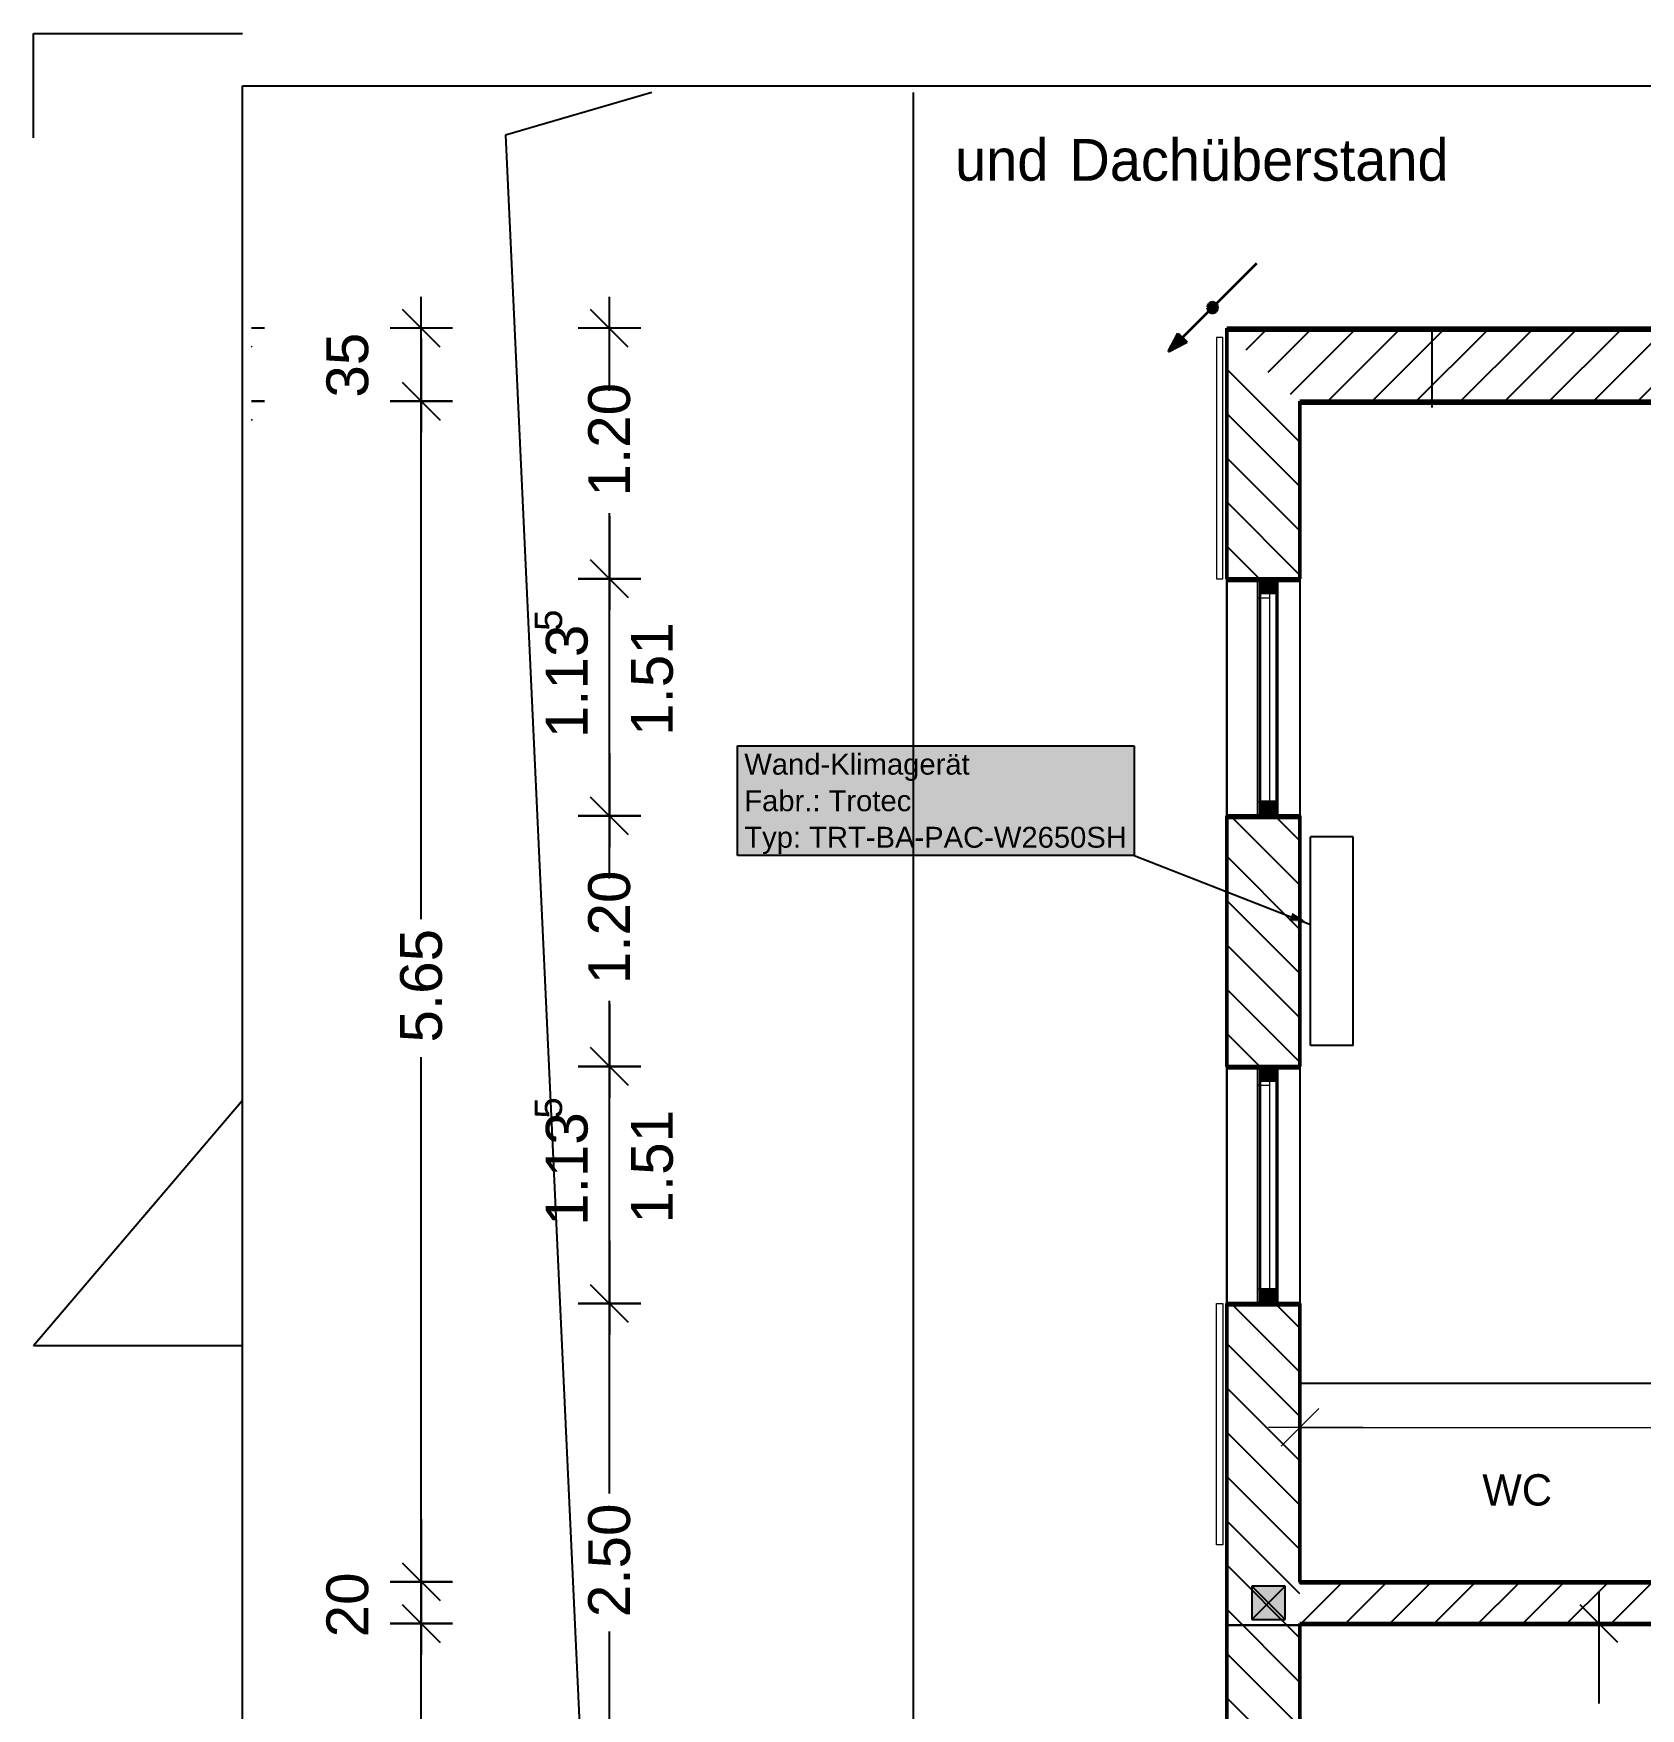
# Model space of a CAD drawing. Extents: x 0 to 756, y -25 to 420.
# Drawn here: x 0 to 153.9, y 259.6 to 420 of the extents above; entities that cross this region are included whole.
import ezdxf
from ezdxf.lldxf.tags import DXFTag

# ---------------------------------------------------------------- set-up
doc = ezdxf.new("R2010")
doc.units = 0
doc.layers.get('0').update_dxf_attribs({"lineweight": 25})
doc.layers.get('DEFPOINTS').update_dxf_attribs({"lineweight": 25})
for name, color, linetype, lineweight in [('A_Aussenwand', 7, 'Continuous', 25), ('A_Fenster', 7, 'Continuous', 25), ('A_Innenwand', 7, 'Continuous', 25), ('Allgemein01', 7, 'Continuous', 13), ('Allgemein03', 7, 'Continuous', 25), ('Fenster', 7, 'Continuous', 13), ('Fensterbank', 7, 'Continuous', 13), ('Fensterbrüstung', 7, 'Continuous', 13), ('H_Heizung', 7, 'Continuous', 25), ('Pfosten_ Stützen', 7, 'Continuous', 13), ('Standard', 7, 'Continuous', 25), ('Stütze Holz', 7, 'Continuous', 13), ('Verschattung', 7, 'Continuous', 13), ('Wand Holz nicht tragend', 7, 'Continuous', 13), ('Wand Holz tragend', 7, 'Continuous', 13), ('X_Planrahmen', 7, 'Continuous', 25)]:
    doc.layers.add(name, color=color, linetype=linetype, lineweight=lineweight)
for name, color, linetype, lineweight, true_color in [('A_Geschossdecke', 7, 'Continuous', 25, 0x008080), ('Raum', 250, 'Continuous', 13, 0x333333), ('S_Regenwasser', 7, 'Continuous', 35, 0x0080ff)]:
    doc.layers.add(name, color=color, linetype=linetype, lineweight=lineweight, true_color=true_color)
doc.styles.get("Standard").update_dxf_attribs({"font": 'arial.ttf'})
tags = doc.linetypes.add('fein_strichliert', pattern=[4, 1, -2, 1]).pattern_tags.tags
tags[8:9] = [DXFTag(74, 4), DXFTag(75, 0), DXFTag(340, '0'), DXFTag(46, 0.0), DXFTag(50, 0.0), DXFTag(44, 0.0), DXFTag(45, 0.0)]
tags[6:7] = [DXFTag(74, 4), DXFTag(75, 0), DXFTag(340, '0'), DXFTag(46, 0.0), DXFTag(50, 0.0), DXFTag(44, 0.0), DXFTag(45, 0.0)]
tags[4:5] = [DXFTag(74, 4), DXFTag(75, 0), DXFTag(340, '0'), DXFTag(46, 0.0), DXFTag(50, 0.0), DXFTag(44, 0.0), DXFTag(45, 0.0)]
tags = doc.linetypes.add('PUNKT2_S9', pattern=[0.1, 0, -0.1]).pattern_tags.tags
tags[6:7] = [DXFTag(74, 4), DXFTag(75, 0), DXFTag(340, '0'), DXFTag(46, 1.0), DXFTag(50, 0.0), DXFTag(44, 0.0), DXFTag(45, 0.0)]
tags[4:5] = [DXFTag(74, 4), DXFTag(75, 0), DXFTag(340, '0'), DXFTag(46, 1.0), DXFTag(50, 0.0), DXFTag(44, 0.0), DXFTag(45, 0.0)]
tags = doc.linetypes.add('VERDECKT2_S2', pattern=[0.27, 0.2, -0.07]).pattern_tags.tags
tags[6:7] = [DXFTag(74, 4), DXFTag(75, 0), DXFTag(340, '0'), DXFTag(46, 1.0), DXFTag(50, 0.0), DXFTag(44, 0.0), DXFTag(45, 0.0)]
tags[4:5] = [DXFTag(74, 4), DXFTag(75, 0), DXFTag(340, '0'), DXFTag(46, 1.0), DXFTag(50, 0.0), DXFTag(44, 0.0), DXFTag(45, 0.0)]

# ---------------------------------------------------------------- blocks, each defined once
blk = doc.blocks.new('Blockreferenz-A01I5XETIE', base_point=(0, -25))
at = {"layer": 'X_Planrahmen', "color": 0, "linetype": 'ByBlock', "lineweight": -2, "ltscale": 0.25}
for p, q in [((0, 420), (20, 420)), ((0, 410), (0, 420)), ((20, 415), (589, 415)), ((20, 5), (20, 415)), ((20, 317.8), (0, 294.3)), ((20, 294.3), (0, 294.3))]:
    blk.add_line(p, q, dxfattribs=at)
blk = doc.blocks.new('Referenz-A01I5XF3IE')
at = {"layer": 'Allgemein01', "color": 0, "linetype": 'VERDECKT2_S2', "lineweight": -2, "ltscale": 0.25}
for p, q in [((59.21, 414.36), (45.19, 410.25)), ((84.26, 5.7), (84.26, 414.36)), ((133.92, 391.77), (133.92, 384.17))]:
    blk.add_line(p, q, dxfattribs=at)
at = {"layer": 'Allgemein03', "color": 0, "lineweight": -2}
blk.add_line((121.28, 290.71), (201.97, 290.71), dxfattribs=at)
at = {"layer": 'DEFPOINTS', "color": 0, "linetype": 'Continuous', "lineweight": -2, "ltscale": 0.25}
for p, q in [((114.28, 391.77), (114.28, 391.77)), ((114.28, 391.77), (114.28, 391.77)), ((114.28, 391.77), (114.28, 391.77)), ((114.28, 391.77), (114.28, 391.77)), ((114.28, 391.77), (114.28, 391.77)), ((114.28, 391.77), (114.28, 391.77)), ((114.28, 391.77), (114.28, 391.77)), ((114.28, 391.77), (114.28, 391.77)), ((37.14, 384.77), (37.14, 384.77)), ((121.28, 384.77), (121.28, 384.77)), ((121.28, 384.77), (121.28, 384.77)), ((121.28, 384.77), (121.28, 384.77)), ((121.28, 384.77), (121.28, 384.77)), ((121.28, 384.77), (121.28, 384.77)), ((121.28, 384.77), (121.28, 384.77)), ((121.28, 384.77), (121.28, 384.77)), ((121.28, 384.77), (121.28, 384.77)), ((55.15, 367.77), (55.15, 367.77)), ((114.28, 367.77), (114.28, 367.77)), ((114.28, 367.77), (114.28, 367.77)), ((55.15, 345.06), (55.15, 345.06)), ((114.28, 345.06), (114.28, 345.06)), ((114.28, 345.06), (114.28, 345.06)), ((55.15, 321.06), (55.15, 321.06)), ((114.28, 321.06), (114.28, 321.06)), ((114.28, 321.06), (114.28, 321.06)), ((55.15, 298.35), (55.15, 298.35)), ((114.28, 298.35), (114.28, 298.35)), ((114.28, 298.35), (114.28, 298.35)), ((37.14, 271.69), (37.14, 271.69)), ((121.28, 271.69), (121.28, 271.69)), ((121.28, 271.69), (121.28, 271.69)), ((37.14, 267.69), (37.14, 267.69)), ((121.28, 267.69), (121.28, 267.69)), ((121.28, 267.69), (121.28, 267.69)), ((121.28, 267.69), (121.28, 267.69)), ((121.28, 267.69), (121.28, 267.69))]:
    blk.add_line(p, q, dxfattribs=at)
at = {"layer": 'DEFPOINTS', "color": 0, "linetype": 'Continuous', "lineweight": 18, "ltscale": 0.18}
for p, q in [((121.28, 286.48), (121.28, 286.48)), ((121.28, 271.69), (121.28, 271.69))]:
    blk.add_line(p, q, dxfattribs=at)
at = {"layer": 'Fenster', "color": 0, "linetype": 'Continuous', "ltscale": 0.13}
for p, q in [((119.18, 367.77), (117.34, 367.77)), ((117.34, 367.77), (117.34, 366.37)), ((119.18, 366.37), (119.18, 367.77)), ((117.34, 366.37), (119.18, 366.37)), ((119.18, 366.37), (117.34, 366.37)), ((117.34, 366.37), (117.34, 346.46)), ((119.18, 346.46), (119.18, 366.37)), ((119.18, 346.46), (117.34, 346.46)), ((117.34, 346.46), (117.34, 345.06)), ((117.34, 346.46), (119.18, 346.46)), ((117.34, 345.06), (119.18, 345.06)), ((119.18, 345.06), (119.18, 346.46)), ((119.18, 321.06), (117.34, 321.06)), ((117.34, 321.06), (117.34, 319.66)), ((119.18, 319.66), (119.18, 321.06)), ((117.34, 319.66), (119.18, 319.66)), ((119.18, 319.66), (117.34, 319.66)), ((117.34, 319.66), (117.34, 299.75)), ((119.18, 299.75), (119.18, 319.66)), ((119.18, 299.75), (117.34, 299.75)), ((117.34, 299.75), (117.34, 298.35)), ((117.34, 299.75), (119.18, 299.75)), ((119.18, 298.35), (119.18, 299.75)), ((117.34, 298.35), (119.18, 298.35))]:
    blk.add_line(p, q, dxfattribs=at)
for points in [[(117.34, 366.37), (119.18, 366.37), (119.18, 367.77)], [(117.34, 366.37), (119.18, 367.77), (117.34, 367.77)], [(117.34, 345.06), (119.18, 345.06), (119.18, 346.46)], [(117.34, 345.06), (119.18, 346.46), (117.34, 346.46)], [(117.34, 319.66), (119.18, 319.66), (119.18, 321.06)], [(117.34, 319.66), (119.18, 321.06), (117.34, 321.06)], [(117.34, 298.35), (119.18, 298.35), (119.18, 299.75)], [(117.34, 298.35), (119.18, 299.75), (117.34, 299.75)]]:
    blk.add_solid(points, dxfattribs=at)
at = {"layer": 'Fensterbank', "color": 0, "lineweight": 18}
for p, q in [((114.28, 367.77), (114.28, 345.06)), ((114.28, 367.77), (114.28, 345.06)), ((114.28, 321.06), (114.28, 298.35)), ((114.28, 321.06), (114.28, 298.35))]:
    blk.add_line(p, q, dxfattribs=at)
at = {"layer": 'Fensterbrüstung', "color": 0, "linetype": 'Continuous', "ltscale": 0.13}
for p, q in [((114.28, 367.77), (114.28, 345.06)), ((121.28, 345.06), (121.28, 367.77)), ((114.28, 321.06), (114.28, 298.35)), ((121.28, 298.35), (121.28, 321.06))]:
    blk.add_line(p, q, dxfattribs=at)
at = {"layer": 'Raum', "color": 0, "lineweight": -2}
for p, q in [((252.33, 384.77), (121.28, 384.77)), ((121.28, 384.77), (121.28, 290.71)), ((121.28, 290.71), (121.28, 271.69)), ((121.28, 271.69), (201.97, 271.69)), ((214.79, 267.69), (121.28, 267.69)), ((121.28, 267.69), (121.28, 38.48))]:
    blk.add_line(p, q, dxfattribs=at)
at = {"layer": 'Standard', "color": 0, "linetype": 'VERDECKT2_S2', "lineweight": -2, "ltscale": 0.25}
blk.add_line((45.19, 410.25), (58.86, 116.42), dxfattribs=at)
at = {"layer": 'Standard', "color": 0, "lineweight": -2}
for p, q in [((37.14, 385.77), (37.14, 394.77)), ((55.15, 385.77), (55.15, 394.77)), ((38.94, 389.97), (35.34, 393.57)), ((56.95, 389.97), (53.35, 393.57)), ((22.13, 391.77), (20.88, 391.77)), ((40.14, 391.77), (34.14, 391.77)), ((37.14, 384.77), (37.14, 391.77)), ((58.15, 391.77), (52.15, 391.77)), ((55.15, 387.26), (55.15, 391.77)), ((20.93, 389.97), (20.88, 390.02)), ((37.14, 390.77), (37.14, 381.77)), ((37.14, 378.76), (37.14, 387.77)), ((38.94, 382.97), (35.34, 386.57)), ((35.34, 386.57), (38.94, 382.97)), ((22.13, 384.77), (20.88, 384.77)), ((20.88, 384.77), (22.13, 384.77)), ((40.14, 384.77), (34.14, 384.77)), ((34.14, 384.77), (40.14, 384.77)), ((37.14, 335.17), (37.14, 384.77)), ((20.93, 382.97), (20.88, 383.02)), ((20.88, 383.02), (20.93, 382.97)), ((55.15, 367.77), (55.15, 374.05)), ((55.15, 373.78), (55.15, 364.77)), ((55.15, 361.77), (55.15, 370.77)), ((56.95, 365.97), (53.35, 369.57)), ((53.35, 369.57), (56.95, 365.97)), ((58.15, 367.77), (52.15, 367.77)), ((52.15, 367.77), (58.15, 367.77)), ((55.15, 345.06), (55.15, 367.77)), ((55.15, 351.06), (55.15, 342.06)), ((56.95, 343.26), (53.35, 346.86)), ((53.35, 346.86), (56.95, 343.26)), ((55.15, 339.05), (55.15, 348.06)), ((58.15, 345.06), (52.15, 345.06)), ((52.15, 345.06), (58.15, 345.06)), ((55.15, 340.55), (55.15, 345.06)), ((55.15, 321.06), (55.15, 327.34)), ((55.15, 327.07), (55.15, 318.06)), ((56.95, 319.26), (53.35, 322.87)), ((53.35, 322.87), (56.95, 319.26)), ((55.15, 315.06), (55.15, 324.07)), ((37.14, 271.69), (37.14, 321.96)), ((58.15, 321.06), (52.15, 321.06)), ((52.15, 321.06), (58.15, 321.06)), ((55.15, 298.35), (55.15, 321.06)), ((55.15, 304.35), (55.15, 295.35)), ((56.95, 296.55), (53.35, 300.15)), ((53.35, 300.15), (56.95, 296.55)), ((55.15, 292.35), (55.15, 301.35)), ((58.15, 298.35), (52.15, 298.35)), ((52.15, 298.35), (58.15, 298.35)), ((55.15, 280.15), (55.15, 298.35)), ((37.14, 277.7), (37.14, 268.69)), ((37.14, 265.69), (37.14, 274.69)), ((38.94, 269.89), (35.34, 273.49)), ((35.34, 273.49), (38.94, 269.89)), ((37.14, 273.69), (37.14, 264.69)), ((40.14, 271.69), (34.14, 271.69)), ((34.14, 271.69), (40.14, 271.69)), ((37.14, 267.69), (37.14, 271.69)), ((116.66, 271.29), (119.86, 268.09)), ((119.86, 271.29), (116.66, 268.09)), ((119.86, 268.09), (119.86, 271.29)), ((37.14, 261.69), (37.14, 270.69)), ((149.92, 261.69), (149.92, 270.69)), ((38.94, 265.89), (35.34, 269.49)), ((35.34, 269.49), (38.94, 265.89)), ((151.72, 265.89), (148.12, 269.49)), ((40.14, 267.69), (34.14, 267.69)), ((34.14, 267.69), (40.14, 267.69)), ((37.14, 164.38), (37.14, 267.69)), ((55.15, 248.32), (55.15, 266.94)), ((152.92, 267.69), (146.92, 267.69)), ((149.92, 260.03), (149.92, 267.69))]:
    blk.add_line(p, q, dxfattribs=at)
at = {"layer": 'Standard', "color": 0, "lineweight": 18}
for p, q in [((121.28, 289.48), (121.28, 283.48)), ((123.09, 288.28), (119.48, 284.68)), ((127.29, 286.48), (118.28, 286.48)), ((121.28, 286.48), (162.79, 286.48))]:
    blk.add_line(p, q, dxfattribs=at)
at = {"layer": 'Stütze Holz', "color": 0, "lineweight": -2}
for p, q in [((119.86, 271.29), (116.66, 271.29)), ((116.66, 271.29), (116.66, 268.09)), ((119.86, 268.09), (119.86, 271.29)), ((116.66, 268.09), (119.86, 268.09))]:
    blk.add_line(p, q, dxfattribs=at)
at = {"layer": 'Stütze Holz', "color": 0, "lineweight": 18}
for points in [[(116.66, 268.09), (119.86, 268.09), (116.66, 271.29)], [(119.86, 268.09), (119.86, 271.29), (116.66, 271.29)]]:
    blk.add_solid(points, dxfattribs=at)
at = {"layer": 'Verschattung', "color": 0, "linetype": 'Continuous', "ltscale": 0.13}
for p, q in [((113.28, 390.89), (113.28, 367.77)), ((113.88, 390.89), (113.28, 390.89)), ((113.88, 367.77), (113.88, 390.89)), ((113.28, 367.77), (113.88, 367.77)), ((113.28, 275.23), (113.28, 298.35)), ((113.28, 298.35), (113.88, 298.35)), ((113.88, 298.35), (113.88, 275.23)), ((113.88, 275.23), (113.28, 275.23))]:
    blk.add_line(p, q, dxfattribs=at)
at = {"layer": 'Wand Holz nicht tragend', "color": 0, "lineweight": 50}
for p, q in [((212.34, 271.69), (121.28, 271.69)), ((121.28, 267.69), (212.34, 267.69))]:
    blk.add_line(p, q, dxfattribs=at)
at = {"layer": 'Wand Holz tragend', "color": 0, "lineweight": 50}
for p, q in [((114.28, 391.77), (114.28, 367.77)), ((121.28, 391.77), (114.28, 391.77)), ((157.31, 391.77), (121.28, 391.77)), ((121.28, 367.77), (121.28, 384.77)), ((121.28, 384.77), (157.31, 384.77)), ((117.48, 367.77), (114.28, 367.77)), ((119.04, 367.77), (117.48, 367.77)), ((121.28, 367.77), (119.04, 367.77)), ((114.28, 345.06), (117.48, 345.06)), ((114.28, 345.06), (114.28, 321.06)), ((117.48, 345.06), (119.04, 345.06)), ((119.04, 345.06), (121.28, 345.06)), ((121.28, 321.06), (121.28, 345.06)), ((117.48, 321.06), (114.28, 321.06)), ((119.04, 321.06), (117.48, 321.06)), ((121.28, 321.06), (119.04, 321.06)), ((114.28, 298.35), (117.48, 298.35)), ((114.28, 298.35), (114.28, 248.32)), ((117.48, 298.35), (119.04, 298.35)), ((119.04, 298.35), (121.28, 298.35)), ((121.28, 271.69), (121.28, 298.35)), ((121.28, 248.32), (121.28, 267.69))]:
    blk.add_line(p, q, dxfattribs=at)
at = {"layer": 'Wand Holz tragend', "color": 0, "linetype": 'PUNKT2_S9', "lineweight": -2, "ltscale": 0.25}
for p, q in [((117.48, 367.77), (117.48, 345.06)), ((119.04, 367.77), (117.48, 367.77)), ((119.04, 345.06), (119.04, 367.77)), ((117.48, 345.06), (119.04, 345.06)), ((117.48, 321.06), (117.48, 298.35)), ((119.04, 321.06), (117.48, 321.06)), ((119.04, 298.35), (119.04, 321.06)), ((117.48, 298.35), (119.04, 298.35))]:
    blk.add_line(p, q, dxfattribs=at)
at = {"layer": 'Pfosten_ Stützen', "color": 0, "lineweight": -2, "attachment_point": 1}
for s, insert, char_height in [('{\\fPosterama Text Light;und}', (88.26, 409.9), 4.0027), ('{\\fPosterama Text Light;Dachüberstand}', (99.21, 409.9), 4.0027), ('{\\fPosterama Text Light;WC}', (138.74, 282), 3.002)]:
    blk.add_mtext(s, dxfattribs=dict(at, insert=insert, char_height=char_height))
at = {"layer": 'Standard', "color": 0, "lineweight": -2, "attachment_point": 1, "rotation": 90}
for s, insert, char_height in [('{\\fArial;35}', (28.05, 385.12), 4.0027), ('{\\fArial;1.20}', (53.12, 375.65), 4.0027), ('{\\fArial;5}', (47.98, 362.77), 2.6418), ('{\\fArial;1.13}', (49.06, 352.5), 4.0027), ('{\\fArial;1.51}', (57.22, 352.72), 4.0027), ('{\\fArial;1.20}', (53.12, 328.94), 4.0027), ('{\\fArial;5.65}', (35.11, 323.35), 4.0027), ('{\\fArial;5}', (47.98, 316.06), 2.6418), ('{\\fArial;1.13}', (49.06, 305.79), 4.0027), ('{\\fArial;1.51}', (57.22, 306.01), 4.0027), ('{\\fArial;2.50}', (53.12, 268.31), 4.0027), ('{\\fArial;20}', (28.05, 266.37), 4.0027)]:
    blk.add_mtext(s, dxfattribs=dict(at, insert=insert, char_height=char_height))
blk = doc.blocks.new('Wand-A01I5XF7IE', base_point=(114.28, 384.53))
at = {"color": 0, "linetype": 'ByBlock', "lineweight": -2, "ltscale": 0.25}
for p, q in [((114.28, 391.53), (157.28, 391.53)), ((121.28, 384.53), (157.28, 384.53))]:
    blk.add_line(p, q, dxfattribs=at)
at = {"color": 0, "lineweight": -2}
for p, q in [((116.12, 389.7), (117.95, 391.53)), ((118.24, 387.57), (122.2, 391.53)), ((120.36, 385.45), (126.44, 391.53)), ((123.68, 384.53), (130.68, 391.53)), ((127.93, 384.53), (134.93, 391.53)), ((132.17, 384.53), (139.17, 391.53)), ((136.41, 384.53), (143.41, 391.53)), ((140.65, 384.53), (147.65, 391.53)), ((144.9, 384.53), (151.9, 391.53)), ((149.14, 384.53), (156.14, 391.53)), ((153.38, 384.53), (157.28, 388.43))]:
    blk.add_line(p, q, dxfattribs=at)
blk = doc.blocks.new('Wand-A01I5XFZIE', base_point=(114.28, 31.48))
at = {"color": 0, "linetype": 'ByBlock', "lineweight": -2, "ltscale": 0.25}
for p, q in [((114.28, 367.55), (114.28, 391.53)), ((121.28, 367.55), (121.28, 384.53)), ((114.28, 320.87), (114.28, 344.85)), ((121.28, 320.87), (121.28, 344.85)), ((114.28, 247.32), (114.28, 298.17)), ((121.28, 271.53), (121.28, 298.17)), ((121.28, 247.32), (121.28, 267.53)), ((114.28, 176.49), (114.28, 202.12)), ((121.28, 176.49), (121.28, 202.12)), ((114.28, 31.48), (114.28, 54.56)), ((121.28, 38.48), (121.28, 54.56))]:
    blk.add_line(p, q, dxfattribs=at)
at = {"color": 0, "lineweight": -2}
for p, q in [((121.28, 380.86), (114.28, 387.86)), ((121.28, 376.61), (114.28, 383.61)), ((121.28, 372.37), (114.28, 379.37)), ((121.28, 368.13), (114.28, 375.13)), ((117.62, 367.55), (114.28, 370.89)), ((121.28, 338.43), (114.86, 344.85)), ((121.28, 342.67), (119.1, 344.85)), ((121.28, 334.19), (114.28, 341.19)), ((121.28, 329.95), (114.28, 336.95)), ((121.28, 325.7), (114.28, 332.7)), ((121.28, 321.46), (114.28, 328.46)), ((117.63, 320.87), (114.28, 324.22)), ((121.28, 291.76), (114.87, 298.17)), ((121.28, 296), (119.11, 298.17)), ((121.28, 287.52), (114.28, 294.52)), ((121.28, 283.28), (114.28, 290.28)), ((121.28, 279.03), (114.28, 286.03)), ((121.28, 274.79), (114.28, 281.79)), ((121.28, 270.55), (114.28, 277.55)), ((121.28, 266.31), (114.28, 273.31)), ((121.28, 262.06), (114.28, 269.06)), ((121.28, 257.82), (114.28, 264.82)), ((121.28, 253.58), (114.28, 260.58)), ((121.28, 249.34), (114.28, 256.34)), ((119.05, 247.32), (114.28, 252.09)), ((114.8, 247.32), (114.28, 247.85)), ((121.28, 194.18), (114.28, 201.18)), ((121.28, 198.42), (117.58, 202.12)), ((121.28, 189.94), (114.28, 196.94)), ((121.28, 185.7), (114.28, 192.7)), ((121.28, 181.45), (114.28, 188.45)), ((121.28, 177.21), (114.28, 184.21)), ((117.75, 176.49), (114.28, 179.97)), ((121.28, 49.93), (116.65, 54.56)), ((121.28, 54.17), (120.9, 54.56)), ((121.28, 45.69), (114.28, 52.69)), ((121.28, 41.45), (114.28, 48.45)), ((120.64, 37.84), (114.28, 44.2)), ((118.52, 35.72), (114.28, 39.96)), ((116.4, 33.6), (114.28, 35.72))]:
    blk.add_line(p, q, dxfattribs=at)
blk = doc.blocks.new('Fenster-A01I5XG1IE', base_point=(114.28, 298.17))
at = {"color": 0, "linetype": 'ByBlock', "lineweight": -2, "ltscale": 0.25}
for p, q in [((114.28, 320.87), (114.28, 298.17)), ((114.28, 320.87), (121.28, 320.87)), ((121.28, 320.87), (121.28, 298.17)), ((114.28, 298.17), (121.28, 298.17))]:
    blk.add_line(p, q, dxfattribs=at)
at = {"color": 0, "linetype": 'ByBlock', "lineweight": 18, "ltscale": 0.18}
for p, q in [((117.18, 320.87), (117.18, 298.17)), ((118.38, 320.87), (118.38, 298.17)), ((117.18, 319.27), (118.38, 319.27)), ((117.18, 299.77), (118.38, 299.77))]:
    blk.add_line(p, q, dxfattribs=at)
at = {"color": 0, "linetype": 'fein_strichliert', "lineweight": 18, "ltscale": 0.18}
blk.add_line((117.18, 298.17), (118.38, 298.17), dxfattribs=at)
blk = doc.blocks.new('Fenster-A01I5XGBIE', base_point=(114.28, 344.85))
at = {"color": 0, "linetype": 'ByBlock', "lineweight": -2, "ltscale": 0.25}
for p, q in [((114.28, 367.55), (114.28, 344.85)), ((114.28, 367.55), (121.28, 367.55)), ((121.28, 367.55), (121.28, 344.85)), ((114.28, 344.85), (121.28, 344.85))]:
    blk.add_line(p, q, dxfattribs=at)
at = {"color": 0, "linetype": 'ByBlock', "lineweight": 18, "ltscale": 0.18}
for p, q in [((117.18, 367.55), (117.18, 344.85)), ((118.38, 367.55), (118.38, 344.85)), ((117.18, 365.95), (118.38, 365.95)), ((117.18, 346.45), (118.38, 346.45))]:
    blk.add_line(p, q, dxfattribs=at)
at = {"color": 0, "linetype": 'fein_strichliert', "lineweight": 18, "ltscale": 0.18}
blk.add_line((117.18, 344.85), (118.38, 344.85), dxfattribs=at)
blk = doc.blocks.new('Wand-A01I5XGDIE', base_point=(121.28, 267.53))
at = {"color": 0, "lineweight": -2}
for p, q in [((121.28, 267.58), (125.23, 271.53)), ((125.48, 267.53), (129.48, 271.53)), ((129.72, 267.53), (133.72, 271.53)), ((133.96, 267.53), (137.96, 271.53)), ((138.2, 267.53), (142.2, 271.53)), ((142.45, 267.53), (146.45, 271.53)), ((146.69, 267.53), (150.69, 271.53)), ((150.93, 267.53), (154.93, 271.53)), ((155.17, 267.53), (159.17, 271.53)), ((159.42, 267.53), (163.42, 271.53)), ((163.66, 267.53), (167.66, 271.53)), ((167.9, 267.53), (171.9, 271.53)), ((172.15, 267.53), (176.15, 271.53)), ((176.39, 267.53), (180.39, 271.53)), ((180.63, 267.53), (184.63, 271.53)), ((184.87, 267.53), (188.87, 271.53)), ((189.12, 267.53), (193.12, 271.53)), ((193.36, 267.53), (197.36, 271.53)), ((197.6, 267.53), (201.6, 271.53)), ((201.84, 267.53), (205.84, 271.53)), ((206.09, 267.53), (210.09, 271.53)), ((210.33, 267.53), (214.33, 271.53)), ((214.57, 267.53), (216.28, 269.24))]:
    blk.add_line(p, q, dxfattribs=at)
at = {"color": 0, "linetype": 'ByBlock', "lineweight": -2, "ltscale": 0.25}
for p, q in [((121.28, 271.53), (216.28, 271.53)), ((216.28, 269.09), (216.28, 271.53)), ((121.28, 267.53), (214.72, 267.53))]:
    blk.add_line(p, q, dxfattribs=at)
blk = doc.blocks.new('Geschossdecke-A01I5XOBIE', base_point=(114.28, 232.15))
at = {"color": 0, "linetype": 'ByBlock', "lineweight": -2, "ltscale": 0.25}
for p, q in [((114.28, 391.53), (114.28, 267.53)), ((394.28, 391.53), (114.28, 391.53)), ((280.28, 267.53), (114.28, 267.53))]:
    blk.add_line(p, q, dxfattribs=at)
blk = doc.blocks.new('Geschossdecke-A01I5XODIE', base_point=(114.28, 31.48))
at = {"color": 0, "linetype": 'ByBlock', "lineweight": -2, "ltscale": 0.25}
for q in [(114.28, 31.48), (216.28, 267.53)]:
    blk.add_line((114.28, 267.53), q, dxfattribs=at)
blk = doc.blocks.new('Fallleitung Abwasser-A01I5XPHIE', base_point=(108.67, 389.5))
at = {"color": 0, "lineweight": -2}
for p, q in [((113.27, 394.1), (117.15, 397.99)), ((112.56, 393.39), (108.67, 389.5)), ((112.42, 393.81), (112.41, 393.75)), ((112.41, 393.75), (112.42, 393.68)), ((112.43, 393.88), (112.42, 393.81)), ((112.42, 393.68), (112.43, 393.62)), ((112.45, 393.94), (112.43, 393.88)), ((112.43, 393.62), (112.45, 393.56)), ((112.48, 394), (112.45, 393.94)), ((112.45, 393.56), (112.48, 393.5)), ((112.52, 394.05), (112.48, 394)), ((112.48, 393.5), (112.52, 393.44)), ((112.56, 394.1), (112.52, 394.05)), ((112.52, 393.44), (112.56, 393.39)), ((112.61, 394.14), (112.56, 394.1)), ((112.56, 393.39), (112.61, 393.35)), ((112.66, 394.18), (112.61, 394.14)), ((112.61, 393.35), (112.66, 393.31)), ((112.72, 394.21), (112.66, 394.18)), ((112.66, 393.31), (112.72, 393.28)), ((112.78, 394.23), (112.72, 394.21)), ((112.72, 393.28), (112.78, 393.26)), ((112.85, 394.24), (112.78, 394.23)), ((112.78, 393.26), (112.85, 393.25)), ((112.91, 394.25), (112.85, 394.24)), ((112.85, 393.25), (112.91, 393.25)), ((112.98, 394.24), (112.91, 394.25)), ((112.91, 393.25), (112.98, 393.25)), ((113.04, 394.23), (112.98, 394.24)), ((112.98, 393.25), (113.04, 393.26)), ((113.1, 394.21), (113.04, 394.23)), ((113.04, 393.26), (113.1, 393.28)), ((113.16, 394.18), (113.1, 394.21)), ((113.1, 393.28), (113.16, 393.31)), ((113.22, 394.14), (113.16, 394.18)), ((113.16, 393.31), (113.22, 393.35)), ((113.27, 394.1), (113.22, 394.14)), ((113.22, 393.35), (113.27, 393.39)), ((113.31, 394.05), (113.27, 394.1)), ((113.27, 393.39), (113.31, 393.44)), ((113.34, 394), (113.31, 394.05)), ((113.31, 393.44), (113.34, 393.5)), ((113.37, 393.94), (113.34, 394)), ((113.34, 393.5), (113.37, 393.56)), ((113.39, 393.88), (113.37, 393.94)), ((113.37, 393.56), (113.39, 393.62)), ((113.41, 393.81), (113.39, 393.88)), ((113.39, 393.62), (113.41, 393.68)), ((113.41, 393.75), (113.41, 393.81)), ((113.41, 393.68), (113.41, 393.75)), ((109.59, 391.28), (108.67, 389.5)), ((110.44, 390.43), (108.67, 389.5)), ((109.59, 391.28), (110.44, 390.43))]:
    blk.add_line(p, q, dxfattribs=at)
for points in [[(113.41, 393.75), (112.41, 393.75), (113.39, 393.88)], [(112.41, 393.75), (113.39, 393.88), (112.43, 393.88)], [(112.43, 393.62), (113.41, 393.75), (112.41, 393.75)], [(113.39, 393.88), (112.43, 393.88), (113.34, 394)], [(112.43, 393.88), (113.34, 394), (112.48, 394)], [(113.39, 393.62), (112.43, 393.62), (113.41, 393.75)], [(112.48, 393.5), (113.39, 393.62), (112.43, 393.62)], [(113.34, 394), (112.48, 394), (113.27, 394.1)], [(112.48, 394), (113.27, 394.1), (112.56, 394.1)], [(113.34, 393.5), (112.48, 393.5), (113.39, 393.62)], [(112.56, 393.39), (113.34, 393.5), (112.48, 393.5)], [(113.27, 394.1), (112.56, 394.1), (113.16, 394.18)], [(112.56, 394.1), (113.16, 394.18), (112.66, 394.18)], [(113.27, 393.39), (112.56, 393.39), (113.34, 393.5)], [(112.66, 393.31), (113.27, 393.39), (112.56, 393.39)], [(113.16, 394.18), (112.66, 394.18), (113.04, 394.23)], [(112.66, 394.18), (113.04, 394.23), (112.78, 394.23)], [(113.16, 393.31), (112.66, 393.31), (113.27, 393.39)], [(112.78, 393.26), (113.16, 393.31), (112.66, 393.31)], [(113.04, 394.23), (112.78, 394.23), (112.91, 394.25)], [(113.04, 393.26), (112.78, 393.26), (113.16, 393.31)], [(112.91, 393.25), (113.04, 393.26), (112.78, 393.26)], [(108.67, 389.5), (110.44, 390.43), (109.15, 390.43)], [(110.44, 390.43), (109.15, 390.43), (109.59, 391.28)]]:
    blk.add_solid(points, dxfattribs=at)
blk = doc.blocks.new('Geschossdecke-A01I5XVJIE', base_point=(114.28, 31.48))
at = {"color": 0, "linetype": 'ByBlock', "lineweight": -2, "ltscale": 0.25}
for p, q in [((114.28, 391.53), (394.28, 391.53)), ((114.28, 31.48), (114.28, 391.53))]:
    blk.add_line(p, q, dxfattribs=at)
blk = doc.blocks.new('Wand-Klimagerät-A01I5XW1IE', base_point=(122.28, 323.06))
at = {"color": 0, "linetype": 'ByBlock', "lineweight": -2, "ltscale": 0.25}
for p, q in [((122.28, 323.06), (122.28, 343.06)), ((126.38, 343.06), (122.28, 343.06)), ((126.38, 323.06), (126.38, 343.06)), ((126.38, 323.06), (122.28, 323.06))]:
    blk.add_line(p, q, dxfattribs=at)
blk = doc.blocks.new('Bauteilbeschriftung-A01I5XW3IE', base_point=(67.41, 334.66))
at = {"color": 0, "lineweight": -2}
for p, q in [((67.41, 351.76), (105.42, 351.76)), ((67.41, 341.26), (67.41, 351.76)), ((105.42, 351.76), (105.42, 341.26)), ((105.42, 341.26), (67.41, 341.26))]:
    blk.add_line(p, q, dxfattribs=at)
at = {"color": 0, "linetype": 'ByBlock', "lineweight": -2, "ltscale": 0.25}
blk.add_line((105.42, 341.26), (122.28, 334.66), dxfattribs=at)
at = {"color": 7, "linetype": 'ByBlock', "lineweight": -2, "ltscale": 0.25, "true_color": 0xffffff}
for points in [[(67.41, 341.26), (105.42, 341.26), (67.41, 351.76)], [(105.42, 341.26), (67.41, 351.76), (105.42, 351.76)]]:
    blk.add_solid(points, dxfattribs=at)
at = {"color": 0, "linetype": 'ByBlock', "lineweight": -2, "ltscale": 0.25}
for points in [[(121.72, 335.02), (120.27, 335.02), (120.56, 335.77)], [(122.28, 334.66), (121.72, 335.02), (120.27, 335.02)]]:
    blk.add_solid(points, dxfattribs=at)
at = {"color": 0, "linetype": 'ByBlock', "lineweight": -2, "ltscale": 0.25, "char_height": 2, "attachment_point": 1}
for s, insert in [('{\\fArial;Wand-Klimagerät}', (68.07, 351.01)), ('{\\fArial;Fabr.: Trotec}', (68.07, 347.51)), ('{\\fArial;Typ: TRT-BA-PAC-W2650SH}', (68.07, 344.01))]:
    blk.add_mtext(s, dxfattribs=dict(at, insert=insert))

msp = doc.modelspace()

# ---------------------------------------------------------------- block references
at = {"ltscale": 0.25}
msp.add_blockref('Blockreferenz-A01I5XETIE', (0, -25), dxfattribs=at)
at = {"color": 8, "lineweight": 25, "ltscale": 0.25, "true_color": 0x808080}
msp.add_blockref('Referenz-A01I5XF3IE', (0, 0), dxfattribs=at)
at = {"layer": 'A_Aussenwand', "ltscale": 0.25}
for name, p in [('Wand-A01I5XF7IE', (114.28, 384.53)), ('Wand-A01I5XFZIE', (114.28, 31.48))]:
    msp.add_blockref(name, p, dxfattribs=at)
at = {"layer": 'A_Fenster', "ltscale": 0.25}
for name, p in [('Fenster-A01I5XGBIE', (114.28, 344.85)), ('Fenster-A01I5XG1IE', (114.28, 298.17))]:
    msp.add_blockref(name, p, dxfattribs=at)
at = {"layer": 'A_Geschossdecke', "ltscale": 0.25}
for name, p in [('Geschossdecke-A01I5XOBIE', (114.28, 232.15)), ('Geschossdecke-A01I5XVJIE', (114.28, 31.48)), ('Geschossdecke-A01I5XODIE', (114.28, 31.48))]:
    msp.add_blockref(name, p, dxfattribs=at)
at = {"layer": 'A_Innenwand', "ltscale": 0.25}
msp.add_blockref('Wand-A01I5XGDIE', (121.28, 267.53), dxfattribs=at)
at = {"layer": 'H_Heizung', "color": 7, "ltscale": 0.25}
msp.add_blockref('Bauteilbeschriftung-A01I5XW3IE', (67.41, 334.66), dxfattribs=at)
at = {"layer": 'H_Heizung', "color": 1, "ltscale": 0.25, "true_color": 0xff0000}
msp.add_blockref('Wand-Klimagerät-A01I5XW1IE', (122.28, 323.06), dxfattribs=at)
at = {"layer": 'S_Regenwasser', "ltscale": 0.35}
msp.add_blockref('Fallleitung Abwasser-A01I5XPHIE', (108.67, 389.5), dxfattribs=at)

doc.saveas('drawing.dxf')
